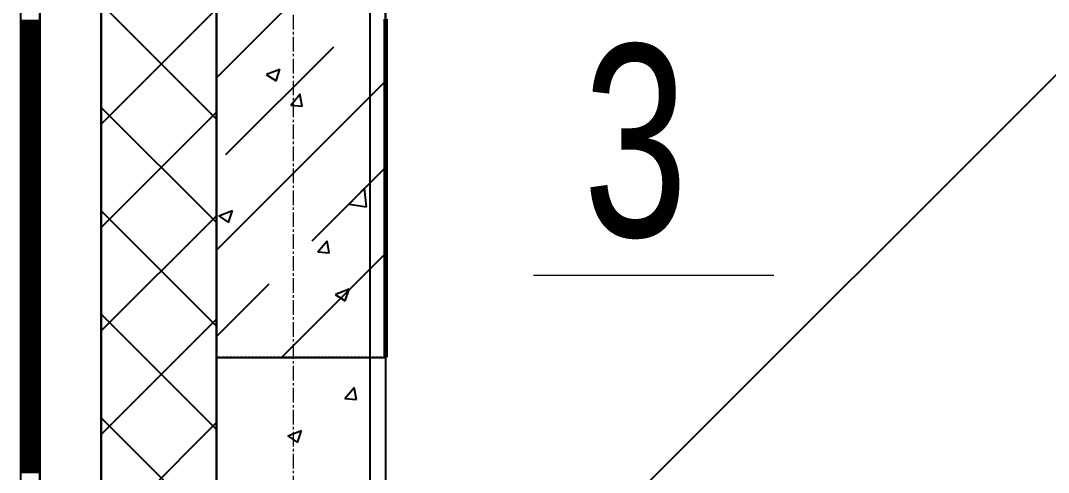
# Model space of a CAD drawing. Header units: millimetres. Extents: x 538266 to 1167394, y 114608 to 637157.
# Drawn here: x 1046079 to 1047416, y 518869 to 519457 of the extents above; entities that cross this region are included whole.
import ezdxf
from ezdxf.enums import TextEntityAlignment as Align

# ---------------------------------------------------------------- set-up
doc = ezdxf.new("R2010")
doc.units = ezdxf.units.MM
for name, pattern in [('CENTER2', [28.575, 19.05, -3.175, 3.175, -3.175]), ('DASHED', [19.05, 12.7, -6.35]), ('HIDDEN2', [4.7625, 3.175, -1.5875])]:
    doc.linetypes.add(name, pattern=pattern)
for name, color, linetype, lineweight in [('0) шт стен 3 эт', 150, 'Continuous', 60), ('АР_Колонны', 70, 'Continuous', 30), ('АР_Отв. марка', 4, 'Continuous', 9), ('АР_Стены ЖБ', 7, 'Continuous', 35), ('АР_Стены ПЕНОблок', 52, 'Continuous', 20), ('АР_Тонкая', 254, 'Continuous', 5), ('АР_Утеплитель', 31, 'Continuous', 0), ('АР_Штриховка', 8, 'Continuous', 0)]:
    doc.layers.add(name, color=color, linetype=linetype, lineweight=lineweight)
doc.layers.add('АР_Делит', color=120, linetype='Continuous', lineweight=0, plot=False)
doc.layers.add('РД_Оси_100', color=7, linetype='Continuous', lineweight=0, true_color=0x525252)
doc.layers.add('ФВ-5', color=7, linetype='Continuous')
doc.styles.add('Arial0', font='arial.ttf')

# ---------------------------------------------------------------- blocks, each defined once
blk = doc.blocks.new('СОШ_2200_АР_ОСИ_М100_28.05.24')
at = {"layer": 'АР_Делит', "color": 251, "linetype": 'DASHED', "true_color": 0x636466}
blk.add_lwpolyline([(114955, 135155), (114955, -355), (93595.036, -355), (93595.036, 13855), (94145, 13855), (94145, 68320), (66055, 68320), (66055, 13857.73), (83455, 13857.73), (83455, -355), (45245, -355), (45245, 13145), (44695, 13145), (44695, 26755), (45245, 26755), (45245, 68320), (20455, 68320), (20455, 26755), (27955, 26755), (27955, 13145), (-355, 13145), (-355, 100855)], dxfattribs=at)
at = {"layer": 'РД_Оси_100', "color": 251, "linetype": 'CENTER2', "true_color": 0x636466}
blk.add_line((0, -6155), (0, 139938.679), dxfattribs=at)
blk = doc.blocks.new('MOK-МаркаПроема инж.')
blk.add_line((-1.328, -1.754), (1.802, -1.754))
at = {"color": 0, "style": 'Arial0', "width": 0.7}
blk.add_attdef('АР-ПРОЕМ:Коробка', text='', height=2.5, dxfattribs=at).set_placement((0, 0), align=Align.MIDDLE)
blk = doc.blocks.new('3_этаж1')
at = {"layer": 'АР_Колонны', "color": 18, "linetype": 'HIDDEN2', "lineweight": 25, "true_color": 0x000000}
for p, q in [((684283.6, 519018.7), (684283.6, 520218.7)), ((684503.6, 520218.7), (684503.6, 519018.7)), ((684503.6, 519018.7), (684283.6, 519018.7))]:
    blk.add_line(p, q, dxfattribs=at)
at = {"layer": 'АР_Колонны', "color": 18, "linetype": 'Continuous', "lineweight": 25, "true_color": 0x000000}
for p, q in [((684283.6, 520218.7), (684283.6, 519018.7)), ((684283.6, 520218.7), (684283.6, 519018.7)), ((684503.6, 519018.7), (684503.6, 520218.7)), ((684503.6, 519018.7), (684503.6, 520218.7)), ((684283.6, 519018.7), (684503.6, 519018.7)), ((684283.6, 519018.7), (684503.6, 519018.7))]:
    blk.add_line(p, q, dxfattribs=at)
at = {"layer": 'АР_Стены ЖБ', "color": 18, "linetype": 'Continuous', "lineweight": 25, "true_color": 0x000000}
for p, q in [((684283.6, 520218.7), (684283.6, 519018.7)), ((684503.6, 519018.7), (684503.6, 520218.7)), ((684283.6, 519018.7), (684503.6, 519018.7))]:
    blk.add_line(p, q, dxfattribs=at)
at = {"layer": 'АР_Стены ПЕНОблок', "color": 18, "linetype": 'Continuous', "lineweight": 25, "true_color": 0x000000}
for p, q in [((684283.6, 587568.7), (684283.6, 511368.7)), ((684483.6, 511368.7), (684483.6, 587568.7))]:
    blk.add_line(p, q, dxfattribs=at)
at = {"layer": 'АР_Тонкая', "color": 18, "linetype": 'Continuous', "lineweight": 25, "true_color": 0x000000}
for p, q in [((684028.6, 587568.7), (684028.6, 511368.7)), ((684053.6, 587568.7), (684053.6, 511368.7)), ((684053.6, 511368.7), (684053.6, 587568.7)), ((684133.6, 511368.7), (684133.6, 587568.7))]:
    blk.add_line(p, q, dxfattribs=at)
at = {"layer": 'АР_Утеплитель', "color": 18, "linetype": 'Continuous', "lineweight": 25, "true_color": 0x000000}
for p, q in [((684133.6, 587568.7), (684133.6, 511368.7)), ((684283.6, 511368.7), (684283.6, 587568.7))]:
    blk.add_line(p, q, dxfattribs=at)
at = {"layer": 'АР_Штриховка', "color": 18, "linetype": 'Continuous', "lineweight": 25, "true_color": 0x000000}
for p, q in [((684283.6, 519383), (684503.6, 519603)), ((684283.6, 519329.1), (684133.6, 519479.1)), ((684133.6, 519322.8), (684283.6, 519472.8)), ((684028.6, 519457.5), (684053.6, 519457.5)), ((684028.6, 519456.5), (684053.6, 519456.5)), ((684028.6, 519455.5), (684053.6, 519455.5)), ((684028.6, 519454.5), (684053.6, 519454.5)), ((684028.6, 519453.5), (684053.6, 519453.5)), ((684028.6, 519452.5), (684053.6, 519452.5)), ((684028.6, 519451.5), (684053.6, 519451.5)), ((684028.6, 519450.5), (684053.6, 519450.5)), ((684028.6, 519449.5), (684053.6, 519449.5)), ((684028.6, 519448.5), (684053.6, 519448.5)), ((684028.6, 519447.5), (684053.6, 519447.5)), ((684028.6, 519446.5), (684053.6, 519446.5)), ((684028.6, 519445.5), (684053.6, 519445.5)), ((684028.6, 519444.5), (684053.6, 519444.5)), ((684028.6, 519443.5), (684053.6, 519443.5)), ((684028.6, 519442.5), (684053.6, 519442.5)), ((684028.6, 519441.5), (684053.6, 519441.5)), ((684028.6, 519440.5), (684053.6, 519440.5)), ((684028.6, 519439.5), (684053.6, 519439.5)), ((684028.6, 519438.5), (684053.6, 519438.5)), ((684028.6, 519437.5), (684053.6, 519437.5)), ((684028.6, 519436.5), (684053.6, 519436.5)), ((684028.6, 519435.5), (684053.6, 519435.5)), ((684028.6, 519434.5), (684053.6, 519434.5)), ((684028.6, 519433.5), (684053.6, 519433.5)), ((684028.6, 519432.5), (684053.6, 519432.5)), ((684028.6, 519431.5), (684053.6, 519431.5)), ((684028.6, 519430.5), (684053.6, 519430.5)), ((684028.6, 519429.5), (684053.6, 519429.5)), ((684028.6, 519428.5), (684053.6, 519428.5)), ((684028.6, 519427.5), (684053.6, 519427.5)), ((684028.6, 519426.5), (684053.6, 519426.5)), ((684028.6, 519425.5), (684053.6, 519425.5)), ((684028.6, 519424.5), (684053.6, 519424.5)), ((684028.6, 519423.5), (684053.6, 519423.5)), ((684028.6, 519422.5), (684053.6, 519422.5)), ((684028.6, 519421.5), (684053.6, 519421.5)), ((684028.6, 519420.5), (684053.6, 519420.5)), ((684028.6, 519419.5), (684053.6, 519419.5)), ((684028.6, 519418.5), (684053.6, 519418.5)), ((684028.6, 519417.5), (684053.6, 519417.5)), ((684028.6, 519416.5), (684053.6, 519416.5)), ((684028.6, 519415.5), (684053.6, 519415.5)), ((684028.6, 519414.5), (684053.6, 519414.5)), ((684295.9, 519283.1), (684436.2, 519423.4)), ((684028.6, 519413.5), (684053.6, 519413.5)), ((684028.6, 519412.5), (684053.6, 519412.5)), ((684028.6, 519411.5), (684053.6, 519411.5)), ((684028.6, 519410.5), (684053.6, 519410.5)), ((684028.6, 519409.5), (684053.6, 519409.5)), ((684028.6, 519408.5), (684053.6, 519408.5)), ((684028.6, 519407.5), (684053.6, 519407.5)), ((684028.6, 519406.5), (684053.6, 519406.5)), ((684028.6, 519405.5), (684053.6, 519405.5)), ((684028.6, 519404.5), (684053.6, 519404.5)), ((684028.6, 519403.5), (684053.6, 519403.5)), ((684028.6, 519402.5), (684053.6, 519402.5)), ((684028.6, 519401.5), (684053.6, 519401.5)), ((684028.6, 519400.5), (684053.6, 519400.5)), ((684028.6, 519399.5), (684053.6, 519399.5)), ((684028.6, 519398.5), (684053.6, 519398.5)), ((684028.6, 519397.5), (684053.6, 519397.5)), ((684028.6, 519396.5), (684053.6, 519396.5)), ((684028.6, 519395.5), (684053.6, 519395.5)), ((684028.6, 519394.5), (684053.6, 519394.5)), ((684028.6, 519393.5), (684053.6, 519393.5)), ((684028.6, 519392.5), (684053.6, 519392.5)), ((684028.6, 519391.5), (684053.6, 519391.5)), ((684028.6, 519390.5), (684053.6, 519390.5)), ((684028.6, 519389.5), (684053.6, 519389.5)), ((684028.6, 519388.5), (684053.6, 519388.5)), ((684028.6, 519387.5), (684053.6, 519387.5)), ((684348.4, 519387.4), (684361, 519378.9)), ((684348.5, 519387.6), (684366.2, 519394.4)), ((684361, 519378.9), (684366.2, 519394.2)), ((684028.6, 519386.5), (684053.6, 519386.5)), ((684028.6, 519385.5), (684053.6, 519385.5)), ((684028.6, 519384.5), (684053.6, 519384.5)), ((684028.6, 519383.5), (684053.6, 519383.5)), ((684028.6, 519382.5), (684053.6, 519382.5)), ((684028.6, 519381.5), (684053.6, 519381.5)), ((684028.6, 519380.5), (684053.6, 519380.5)), ((684028.6, 519379.5), (684053.6, 519379.5)), ((684028.6, 519378.5), (684053.6, 519378.5)), ((684028.6, 519377.5), (684053.6, 519377.5)), ((684028.6, 519376.5), (684053.6, 519376.5)), ((684028.6, 519375.5), (684053.6, 519375.5)), ((684028.6, 519374.5), (684053.6, 519374.5)), ((684283.6, 519158.5), (684503.6, 519378.5)), ((684028.6, 519373.5), (684053.6, 519373.5)), ((684028.6, 519372.5), (684053.6, 519372.5)), ((684028.6, 519371.5), (684053.6, 519371.5)), ((684028.6, 519370.5), (684053.6, 519370.5)), ((684028.6, 519369.5), (684053.6, 519369.5)), ((684028.6, 519368.5), (684053.6, 519368.5)), ((684028.6, 519367.5), (684053.6, 519367.5)), ((684028.6, 519366.5), (684053.6, 519366.5)), ((684028.6, 519365.5), (684053.6, 519365.5)), ((684028.6, 519364.5), (684053.6, 519364.5)), ((684028.6, 519363.5), (684053.6, 519363.5)), ((684028.6, 519362.5), (684053.6, 519362.5)), ((684028.6, 519361.5), (684053.6, 519361.5)), ((684028.6, 519360.5), (684053.6, 519360.5)), ((684380.1, 519347.4), (684392.4, 519361.9)), ((684395.1, 519346), (684392.2, 519361.9)), ((684028.6, 519359.5), (684053.6, 519359.5)), ((684028.6, 519358.5), (684053.6, 519358.5)), ((684028.6, 519357.5), (684053.6, 519357.5)), ((684028.6, 519356.5), (684053.6, 519356.5)), ((684028.6, 519355.5), (684053.6, 519355.5)), ((684028.6, 519354.5), (684053.6, 519354.5)), ((684028.6, 519353.5), (684053.6, 519353.5)), ((684028.6, 519352.5), (684053.6, 519352.5)), ((684028.6, 519351.5), (684053.6, 519351.5)), ((684028.6, 519350.5), (684053.6, 519350.5)), ((684028.6, 519349.5), (684053.6, 519349.5)), ((684028.6, 519348.5), (684053.6, 519348.5)), ((684028.6, 519347.5), (684053.6, 519347.5)), ((684380.1, 519347.3), (684395.3, 519346)), ((684028.6, 519346.5), (684053.6, 519346.5)), ((684028.6, 519345.5), (684053.6, 519345.5)), ((684028.6, 519344.5), (684053.6, 519344.5)), ((684028.6, 519343.5), (684053.6, 519343.5)), ((684028.6, 519342.5), (684053.6, 519342.5)), ((684028.6, 519341.5), (684053.6, 519341.5)), ((684028.6, 519340.5), (684053.6, 519340.5)), ((684028.6, 519339.5), (684053.6, 519339.5)), ((684028.6, 519338.5), (684053.6, 519338.5)), ((684028.6, 519337.5), (684053.6, 519337.5)), ((684028.6, 519336.5), (684053.6, 519336.5)), ((684028.6, 519335.5), (684053.6, 519335.5)), ((684028.6, 519334.5), (684053.6, 519334.5)), ((684028.6, 519333.5), (684053.6, 519333.5)), ((684283.6, 519194.4), (684133.6, 519344.4)), ((684133.6, 519188.1), (684283.6, 519338.1)), ((684028.6, 519332.5), (684053.6, 519332.5)), ((684028.6, 519331.5), (684053.6, 519331.5)), ((684028.6, 519330.5), (684053.6, 519330.5)), ((684028.6, 519329.5), (684053.6, 519329.5)), ((684028.6, 519328.5), (684053.6, 519328.5)), ((684028.6, 519327.5), (684053.6, 519327.5)), ((684028.6, 519326.5), (684053.6, 519326.5)), ((684028.6, 519325.5), (684053.6, 519325.5)), ((684028.6, 519324.5), (684053.6, 519324.5)), ((684028.6, 519323.5), (684053.6, 519323.5)), ((684028.6, 519322.5), (684053.6, 519322.5)), ((684028.6, 519321.5), (684053.6, 519321.5)), ((684028.6, 519320.5), (684053.6, 519320.5)), ((684028.6, 519319.5), (684053.6, 519319.5)), ((684028.6, 519318.5), (684053.6, 519318.5)), ((684028.6, 519317.5), (684053.6, 519317.5)), ((684028.6, 519316.5), (684053.6, 519316.5)), ((684028.6, 519315.5), (684053.6, 519315.5)), ((684028.6, 519314.5), (684053.6, 519314.5)), ((684028.6, 519313.5), (684053.6, 519313.5)), ((684028.6, 519312.5), (684053.6, 519312.5)), ((684028.6, 519311.5), (684053.6, 519311.5)), ((684028.6, 519310.5), (684053.6, 519310.5)), ((684028.6, 519309.5), (684053.6, 519309.5)), ((684028.6, 519308.5), (684053.6, 519308.5)), ((684028.6, 519307.5), (684053.6, 519307.5)), ((684028.6, 519306.5), (684053.6, 519306.5)), ((684028.6, 519305.5), (684053.6, 519305.5)), ((684028.6, 519304.5), (684053.6, 519304.5)), ((684028.6, 519303.5), (684053.6, 519303.5)), ((684028.6, 519302.5), (684053.6, 519302.5)), ((684028.6, 519301.5), (684053.6, 519301.5)), ((684028.6, 519300.5), (684053.6, 519300.5)), ((684028.6, 519299.5), (684053.6, 519299.5)), ((684028.6, 519298.5), (684053.6, 519298.5)), ((684028.6, 519297.5), (684053.6, 519297.5)), ((684028.6, 519296.5), (684053.6, 519296.5)), ((684028.6, 519295.5), (684053.6, 519295.5)), ((684028.6, 519294.5), (684053.6, 519294.5)), ((684028.6, 519293.5), (684053.6, 519293.5)), ((684028.6, 519292.5), (684053.6, 519292.5)), ((684028.6, 519291.5), (684053.6, 519291.5)), ((684028.6, 519290.5), (684053.6, 519290.5)), ((684028.6, 519289.5), (684053.6, 519289.5)), ((684028.6, 519288.5), (684053.6, 519288.5)), ((684028.6, 519287.5), (684053.6, 519287.5)), ((684028.6, 519286.5), (684053.6, 519286.5)), ((684028.6, 519285.5), (684053.6, 519285.5)), ((684028.6, 519284.5), (684053.6, 519284.5)), ((684028.6, 519283.5), (684053.6, 519283.5)), ((684028.6, 519282.5), (684053.6, 519282.5)), ((684028.6, 519281.5), (684053.6, 519281.5)), ((684028.6, 519280.5), (684053.6, 519280.5)), ((684028.6, 519279.5), (684053.6, 519279.5)), ((684028.6, 519278.5), (684053.6, 519278.5)), ((684028.6, 519277.5), (684053.6, 519277.5)), ((684028.6, 519276.5), (684053.6, 519276.5)), ((684028.6, 519275.5), (684053.6, 519275.5)), ((684028.6, 519274.5), (684053.6, 519274.5)), ((684028.6, 519273.5), (684053.6, 519273.5)), ((684028.6, 519272.5), (684053.6, 519272.5)), ((684028.6, 519271.5), (684053.6, 519271.5)), ((684028.6, 519270.5), (684053.6, 519270.5)), ((684028.6, 519269.5), (684053.6, 519269.5)), ((684028.6, 519268.5), (684053.6, 519268.5)), ((684028.6, 519267.5), (684053.6, 519267.5)), ((684028.6, 519266.5), (684053.6, 519266.5)), ((684028.6, 519265.5), (684053.6, 519265.5)), ((684028.6, 519264.5), (684053.6, 519264.5)), ((684028.6, 519263.5), (684053.6, 519263.5)), ((684028.6, 519262.5), (684053.6, 519262.5)), ((684028.6, 519261.5), (684053.6, 519261.5)), ((684028.6, 519260.5), (684053.6, 519260.5)), ((684028.6, 519259.5), (684053.6, 519259.5)), ((684028.6, 519258.5), (684053.6, 519258.5)), ((684028.6, 519257.5), (684053.6, 519257.5)), ((684028.6, 519256.5), (684053.6, 519256.5)), ((684028.6, 519255.5), (684053.6, 519255.5)), ((684028.6, 519254.5), (684053.6, 519254.5)), ((684028.6, 519253.5), (684053.6, 519253.5)), ((684408.2, 519170.8), (684503.6, 519266.2)), ((684028.6, 519252.5), (684053.6, 519252.5)), ((684028.6, 519251.5), (684053.6, 519251.5)), ((684028.6, 519250.5), (684053.6, 519250.5)), ((684028.6, 519249.5), (684053.6, 519249.5)), ((684028.6, 519248.5), (684053.6, 519248.5)), ((684028.6, 519247.5), (684053.6, 519247.5)), ((684028.6, 519246.5), (684053.6, 519246.5)), ((684028.6, 519245.5), (684053.6, 519245.5)), ((684028.6, 519244.5), (684053.6, 519244.5)), ((684028.6, 519243.5), (684053.6, 519243.5)), ((684028.6, 519242.5), (684053.6, 519242.5)), ((684028.6, 519241.5), (684053.6, 519241.5)), ((684028.6, 519240.5), (684053.6, 519240.5)), ((684028.6, 519239.5), (684053.6, 519239.5)), ((684028.6, 519238.5), (684053.6, 519238.5)), ((684028.6, 519237.5), (684053.6, 519237.5)), ((684028.6, 519236.5), (684053.6, 519236.5)), ((684028.6, 519235.5), (684053.6, 519235.5)), ((684028.6, 519234.5), (684053.6, 519234.5)), ((684028.6, 519233.5), (684053.6, 519233.5)), ((684028.6, 519232.5), (684053.6, 519232.5)), ((684028.6, 519231.5), (684053.6, 519231.5)), ((684028.6, 519230.5), (684053.6, 519230.5)), ((684028.6, 519229.5), (684053.6, 519229.5)), ((684028.6, 519228.5), (684053.6, 519228.5)), ((684028.6, 519227.5), (684053.6, 519227.5)), ((684028.6, 519226.5), (684053.6, 519226.5)), ((684456.3, 519218.5), (684476.1, 519239.1)), ((684478.8, 519215), (684476, 519239.1)), ((684028.6, 519225.5), (684053.6, 519225.5)), ((684028.6, 519224.5), (684053.6, 519224.5)), ((684028.6, 519223.5), (684053.6, 519223.5)), ((684028.6, 519222.5), (684053.6, 519222.5)), ((684028.6, 519221.5), (684053.6, 519221.5)), ((684028.6, 519220.5), (684053.6, 519220.5)), ((684028.6, 519219.5), (684053.6, 519219.5)), ((684028.6, 519218.5), (684053.6, 519218.5)), ((684028.6, 519217.5), (684053.6, 519217.5)), ((684028.6, 519216.5), (684053.6, 519216.5)), ((684028.6, 519215.5), (684053.6, 519215.5)), ((684028.6, 519214.5), (684053.6, 519214.5)), ((684028.6, 519213.5), (684053.6, 519213.5)), ((684456.3, 519218.6), (684478.8, 519215.1)), ((684028.6, 519212.5), (684053.6, 519212.5)), ((684028.6, 519211.5), (684053.6, 519211.5)), ((684028.6, 519210.5), (684053.6, 519210.5)), ((684028.6, 519209.5), (684053.6, 519209.5)), ((684028.6, 519208.5), (684053.6, 519208.5)), ((684028.6, 519207.5), (684053.6, 519207.5)), ((684028.6, 519206.5), (684053.6, 519206.5)), ((684028.6, 519205.5), (684053.6, 519205.5)), ((684028.6, 519204.5), (684053.6, 519204.5)), ((684028.6, 519203.5), (684053.6, 519203.5)), ((684028.6, 519202.5), (684053.6, 519202.5)), ((684028.6, 519201.5), (684053.6, 519201.5)), ((684028.6, 519200.5), (684053.6, 519200.5)), ((684283.6, 519059.7), (684133.6, 519209.7)), ((684133.6, 519053.4), (684283.6, 519203.4)), ((684286.6, 519203.2), (684299.2, 519194.7)), ((684286.7, 519203.4), (684304.4, 519210.2)), ((684299.2, 519194.7), (684304.4, 519210)), ((684028.6, 519199.5), (684053.6, 519199.5)), ((684028.6, 519198.5), (684053.6, 519198.5)), ((684028.6, 519197.5), (684053.6, 519197.5)), ((684028.6, 519196.5), (684053.6, 519196.5)), ((684028.6, 519195.5), (684053.6, 519195.5)), ((684028.6, 519194.5), (684053.6, 519194.5)), ((684028.6, 519193.5), (684053.6, 519193.5)), ((684028.6, 519192.5), (684053.6, 519192.5)), ((684028.6, 519191.5), (684053.6, 519191.5)), ((684028.6, 519190.5), (684053.6, 519190.5)), ((684028.6, 519189.5), (684053.6, 519189.5)), ((684028.6, 519188.5), (684053.6, 519188.5)), ((684028.6, 519187.5), (684053.6, 519187.5)), ((684028.6, 519186.5), (684053.6, 519186.5)), ((684028.6, 519185.5), (684053.6, 519185.5)), ((684028.6, 519184.5), (684053.6, 519184.5)), ((684028.6, 519183.5), (684053.6, 519183.5)), ((684028.6, 519182.5), (684053.6, 519182.5)), ((684028.6, 519181.5), (684053.6, 519181.5)), ((684028.6, 519180.5), (684053.6, 519180.5)), ((684028.6, 519179.5), (684053.6, 519179.5)), ((684028.6, 519178.5), (684053.6, 519178.5)), ((684028.6, 519177.5), (684053.6, 519177.5)), ((684028.6, 519176.5), (684053.6, 519176.5)), ((684028.6, 519175.5), (684053.6, 519175.5)), ((684028.6, 519174.5), (684053.6, 519174.5)), ((684028.6, 519173.5), (684053.6, 519173.5)), ((684028.6, 519172.5), (684053.6, 519172.5)), ((684028.6, 519171.5), (684053.6, 519171.5)), ((684028.6, 519170.5), (684053.6, 519170.5)), ((684028.6, 519169.5), (684053.6, 519169.5)), ((684028.6, 519168.5), (684053.6, 519168.5)), ((684028.6, 519167.5), (684053.6, 519167.5)), ((684028.6, 519166.5), (684053.6, 519166.5)), ((684028.6, 519165.5), (684053.6, 519165.5)), ((684028.6, 519164.5), (684053.6, 519164.5)), ((684028.6, 519163.5), (684053.6, 519163.5)), ((684028.6, 519162.5), (684053.6, 519162.5)), ((684028.6, 519161.5), (684053.6, 519161.5)), ((684028.6, 519160.5), (684053.6, 519160.5)), ((684415.4, 519156.3), (684427.6, 519170.9)), ((684430.3, 519154.9), (684427.4, 519170.8)), ((684028.6, 519159.5), (684053.6, 519159.5)), ((684028.6, 519158.5), (684053.6, 519158.5)), ((684028.6, 519157.5), (684053.6, 519157.5)), ((684028.6, 519156.5), (684053.6, 519156.5)), ((684028.6, 519155.5), (684053.6, 519155.5)), ((684028.6, 519154.5), (684053.6, 519154.5)), ((684028.6, 519153.5), (684053.6, 519153.5)), ((684028.6, 519152.5), (684053.6, 519152.5)), ((684028.6, 519151.5), (684053.6, 519151.5)), ((684028.6, 519150.5), (684053.6, 519150.5)), ((684028.6, 519149.5), (684053.6, 519149.5)), ((684028.6, 519148.5), (684053.6, 519148.5)), ((684028.6, 519147.5), (684053.6, 519147.5)), ((684028.6, 519146.5), (684053.6, 519146.5)), ((684368.3, 519018.7), (684503.6, 519154)), ((684415.4, 519156.3), (684430.6, 519155)), ((684028.6, 519145.5), (684053.6, 519145.5)), ((684028.6, 519144.5), (684053.6, 519144.5)), ((684028.6, 519143.5), (684053.6, 519143.5)), ((684028.6, 519142.5), (684053.6, 519142.5)), ((684028.6, 519141.5), (684053.6, 519141.5)), ((684028.6, 519140.5), (684053.6, 519140.5)), ((684028.6, 519139.5), (684053.6, 519139.5)), ((684028.6, 519138.5), (684053.6, 519138.5)), ((684028.6, 519137.5), (684053.6, 519137.5)), ((684028.6, 519136.5), (684053.6, 519136.5)), ((684028.6, 519135.5), (684053.6, 519135.5)), ((684028.6, 519134.5), (684053.6, 519134.5)), ((684028.6, 519133.5), (684053.6, 519133.5)), ((684028.6, 519132.5), (684053.6, 519132.5)), ((684028.6, 519131.5), (684053.6, 519131.5)), ((684028.6, 519130.5), (684053.6, 519130.5)), ((684028.6, 519129.5), (684053.6, 519129.5)), ((684028.6, 519128.5), (684053.6, 519128.5)), ((684028.6, 519127.5), (684053.6, 519127.5)), ((684028.6, 519126.5), (684053.6, 519126.5)), ((684028.6, 519125.5), (684053.6, 519125.5)), ((684028.6, 519124.5), (684053.6, 519124.5)), ((684028.6, 519123.5), (684053.6, 519123.5)), ((684028.6, 519122.5), (684053.6, 519122.5)), ((684028.6, 519121.5), (684053.6, 519121.5)), ((684028.6, 519120.5), (684053.6, 519120.5)), ((684028.6, 519119.5), (684053.6, 519119.5)), ((684028.6, 519118.5), (684053.6, 519118.5)), ((684028.6, 519117.5), (684053.6, 519117.5)), ((684028.6, 519116.5), (684053.6, 519116.5)), ((684028.6, 519115.5), (684053.6, 519115.5)), ((684028.6, 519114.5), (684053.6, 519114.5)), ((684028.6, 519113.5), (684053.6, 519113.5)), ((684028.6, 519112.5), (684053.6, 519112.5)), ((684028.6, 519111.5), (684053.6, 519111.5)), ((684028.6, 519110.5), (684053.6, 519110.5)), ((684028.6, 519109.5), (684053.6, 519109.5)), ((684028.6, 519108.5), (684053.6, 519108.5)), ((684028.6, 519107.5), (684053.6, 519107.5)), ((684028.6, 519106.5), (684053.6, 519106.5)), ((684283.6, 519046.2), (684352, 519114.7)), ((684438.3, 519101.1), (684456, 519108)), ((684450.8, 519092.4), (684456, 519107.8)), ((684028.6, 519105.5), (684053.6, 519105.5)), ((684028.6, 519104.5), (684053.6, 519104.5)), ((684028.6, 519103.5), (684053.6, 519103.5)), ((684028.6, 519102.5), (684053.6, 519102.5)), ((684028.6, 519101.5), (684053.6, 519101.5)), ((684028.6, 519100.5), (684053.6, 519100.5)), ((684028.6, 519099.5), (684053.6, 519099.5)), ((684028.6, 519098.5), (684053.6, 519098.5)), ((684028.6, 519097.5), (684053.6, 519097.5)), ((684028.6, 519096.5), (684053.6, 519096.5)), ((684028.6, 519095.5), (684053.6, 519095.5)), ((684028.6, 519094.5), (684053.6, 519094.5)), ((684028.6, 519093.5), (684053.6, 519093.5)), ((684438.2, 519101), (684450.8, 519092.4)), ((684028.6, 519092.5), (684053.6, 519092.5)), ((684028.6, 519091.5), (684053.6, 519091.5)), ((684028.6, 519090.5), (684053.6, 519090.5)), ((684028.6, 519089.5), (684053.6, 519089.5)), ((684028.6, 519088.5), (684053.6, 519088.5)), ((684028.6, 519087.5), (684053.6, 519087.5)), ((684028.6, 519086.5), (684053.6, 519086.5)), ((684028.6, 519085.5), (684053.6, 519085.5)), ((684028.6, 519084.5), (684053.6, 519084.5)), ((684028.6, 519083.5), (684053.6, 519083.5)), ((684028.6, 519082.5), (684053.6, 519082.5)), ((684028.6, 519081.5), (684053.6, 519081.5)), ((684028.6, 519080.5), (684053.6, 519080.5)), ((684028.6, 519079.5), (684053.6, 519079.5)), ((684028.6, 519078.5), (684053.6, 519078.5)), ((684028.6, 519077.5), (684053.6, 519077.5)), ((684028.6, 519076.5), (684053.6, 519076.5)), ((684028.6, 519075.5), (684053.6, 519075.5)), ((684028.6, 519074.5), (684053.6, 519074.5)), ((684028.6, 519073.5), (684053.6, 519073.5)), ((684028.6, 519072.5), (684053.6, 519072.5)), ((684028.6, 519071.5), (684053.6, 519071.5)), ((684028.6, 519070.5), (684053.6, 519070.5)), ((684028.6, 519069.5), (684053.6, 519069.5)), ((684028.6, 519068.5), (684053.6, 519068.5)), ((684028.6, 519067.5), (684053.6, 519067.5)), ((684028.6, 519066.5), (684053.6, 519066.5)), ((684283.6, 518925), (684133.6, 519075)), ((684133.6, 518918.7), (684283.6, 519068.7)), ((684028.6, 519065.5), (684053.6, 519065.5)), ((684028.6, 519064.5), (684053.6, 519064.5)), ((684028.6, 519063.5), (684053.6, 519063.5)), ((684028.6, 519062.5), (684053.6, 519062.5)), ((684028.6, 519061.5), (684053.6, 519061.5)), ((684028.6, 519060.5), (684053.6, 519060.5)), ((684028.6, 519059.5), (684053.6, 519059.5)), ((684028.6, 519058.5), (684053.6, 519058.5)), ((684028.6, 519057.5), (684053.6, 519057.5)), ((684028.6, 519056.5), (684053.6, 519056.5)), ((684028.6, 519055.5), (684053.6, 519055.5)), ((684028.6, 519054.5), (684053.6, 519054.5)), ((684028.6, 519053.5), (684053.6, 519053.5)), ((684028.6, 519052.5), (684053.6, 519052.5)), ((684028.6, 519051.5), (684053.6, 519051.5)), ((684028.6, 519050.5), (684053.6, 519050.5)), ((684028.6, 519049.5), (684053.6, 519049.5)), ((684028.6, 519048.5), (684053.6, 519048.5)), ((684028.6, 519047.5), (684053.6, 519047.5)), ((684028.6, 519046.5), (684053.6, 519046.5)), ((684028.6, 519045.5), (684053.6, 519045.5)), ((684028.6, 519044.5), (684053.6, 519044.5)), ((684028.6, 519043.5), (684053.6, 519043.5)), ((684028.6, 519042.5), (684053.6, 519042.5)), ((684028.6, 519041.5), (684053.6, 519041.5)), ((684028.6, 519040.5), (684053.6, 519040.5)), ((684028.6, 519039.5), (684053.6, 519039.5)), ((684028.6, 519038.5), (684053.6, 519038.5)), ((684028.6, 519037.5), (684053.6, 519037.5)), ((684028.6, 519036.5), (684053.6, 519036.5)), ((684028.6, 519035.5), (684053.6, 519035.5)), ((684028.6, 519034.5), (684053.6, 519034.5)), ((684028.6, 519033.5), (684053.6, 519033.5)), ((684028.6, 519032.5), (684053.6, 519032.5)), ((684028.6, 519031.5), (684053.6, 519031.5)), ((684028.6, 519030.5), (684053.6, 519030.5)), ((684028.6, 519029.5), (684053.6, 519029.5)), ((684028.6, 519028.5), (684053.6, 519028.5)), ((684028.6, 519027.5), (684053.6, 519027.5)), ((684028.6, 519026.5), (684053.6, 519026.5)), ((684028.6, 519025.5), (684053.6, 519025.5)), ((684028.6, 519024.5), (684053.6, 519024.5)), ((684028.6, 519023.5), (684053.6, 519023.5)), ((684028.6, 519022.5), (684053.6, 519022.5)), ((684028.6, 519021.5), (684053.6, 519021.5)), ((684028.6, 519020.5), (684053.6, 519020.5)), ((684028.6, 519019.5), (684053.6, 519019.5)), ((684028.6, 519018.5), (684053.6, 519018.5)), ((684028.6, 519017.5), (684053.6, 519017.5)), ((684028.6, 519016.5), (684053.6, 519016.5)), ((684028.6, 519015.5), (684053.6, 519015.5)), ((684028.6, 519014.5), (684053.6, 519014.5)), ((684028.6, 519013.5), (684053.6, 519013.5)), ((684028.6, 519012.5), (684053.6, 519012.5)), ((684028.6, 519011.5), (684053.6, 519011.5)), ((684028.6, 519010.5), (684053.6, 519010.5)), ((684028.6, 519009.5), (684053.6, 519009.5)), ((684028.6, 519008.5), (684053.6, 519008.5)), ((684028.6, 519007.5), (684053.6, 519007.5)), ((684028.6, 519006.5), (684053.6, 519006.5)), ((684028.6, 519005.5), (684053.6, 519005.5)), ((684028.6, 519004.5), (684053.6, 519004.5)), ((684028.6, 519003.5), (684053.6, 519003.5)), ((684028.6, 519002.5), (684053.6, 519002.5)), ((684028.6, 519001.5), (684053.6, 519001.5)), ((684028.6, 519000.5), (684053.6, 519000.5)), ((684028.6, 518999.5), (684053.6, 518999.5)), ((684028.6, 518998.5), (684053.6, 518998.5)), ((684028.6, 518997.5), (684053.6, 518997.5)), ((684028.6, 518996.5), (684053.6, 518996.5)), ((684028.6, 518995.5), (684053.6, 518995.5)), ((684028.6, 518994.5), (684053.6, 518994.5)), ((684028.6, 518993.5), (684053.6, 518993.5)), ((684028.6, 518992.5), (684053.6, 518992.5)), ((684028.6, 518991.5), (684053.6, 518991.5)), ((684028.6, 518990.5), (684053.6, 518990.5)), ((684028.6, 518989.5), (684053.6, 518989.5)), ((684028.6, 518988.5), (684053.6, 518988.5)), ((684028.6, 518987.5), (684053.6, 518987.5)), ((684028.6, 518986.5), (684053.6, 518986.5)), ((684028.6, 518985.5), (684053.6, 518985.5)), ((684028.6, 518984.5), (684053.6, 518984.5)), ((684028.6, 518983.5), (684053.6, 518983.5)), ((684028.6, 518982.5), (684053.6, 518982.5)), ((684028.6, 518981.5), (684053.6, 518981.5)), ((684028.6, 518980.5), (684053.6, 518980.5)), ((684028.6, 518979.5), (684053.6, 518979.5)), ((684028.6, 518978.5), (684053.6, 518978.5)), ((684028.6, 518977.5), (684053.6, 518977.5)), ((684028.6, 518976.5), (684053.6, 518976.5)), ((684028.6, 518975.5), (684053.6, 518975.5)), ((684028.6, 518974.5), (684053.6, 518974.5)), ((684028.6, 518973.5), (684053.6, 518973.5)), ((684028.6, 518972.5), (684053.6, 518972.5)), ((684283.6, 518979.8), (684283.6, 518979.8)), ((684450.6, 518965.2), (684462.9, 518979.8)), ((684465.6, 518963.9), (684462.6, 518979.8)), ((684028.6, 518971.5), (684053.6, 518971.5)), ((684028.6, 518970.5), (684053.6, 518970.5)), ((684028.6, 518969.5), (684053.6, 518969.5)), ((684028.6, 518968.5), (684053.6, 518968.5)), ((684028.6, 518967.5), (684053.6, 518967.5)), ((684028.6, 518966.5), (684053.6, 518966.5)), ((684028.6, 518965.5), (684053.6, 518965.5)), ((684028.6, 518964.5), (684053.6, 518964.5)), ((684028.6, 518963.5), (684053.6, 518963.5)), ((684028.6, 518962.5), (684053.6, 518962.5)), ((684028.6, 518961.5), (684053.6, 518961.5)), ((684028.6, 518960.5), (684053.6, 518960.5)), ((684028.6, 518959.5), (684053.6, 518959.5)), ((684450.6, 518965.2), (684465.8, 518963.9)), ((684028.6, 518958.5), (684053.6, 518958.5)), ((684028.6, 518957.5), (684053.6, 518957.5)), ((684028.6, 518956.5), (684053.6, 518956.5)), ((684028.6, 518955.5), (684053.6, 518955.5)), ((684028.6, 518954.5), (684053.6, 518954.5)), ((684028.6, 518953.5), (684053.6, 518953.5)), ((684028.6, 518952.5), (684053.6, 518952.5)), ((684028.6, 518951.5), (684053.6, 518951.5)), ((684028.6, 518950.5), (684053.6, 518950.5)), ((684028.6, 518949.5), (684053.6, 518949.5)), ((684028.6, 518948.5), (684053.6, 518948.5)), ((684028.6, 518947.5), (684053.6, 518947.5)), ((684028.6, 518946.5), (684053.6, 518946.5)), ((684028.6, 518945.5), (684053.6, 518945.5)), ((684028.6, 518944.5), (684053.6, 518944.5)), ((684028.6, 518943.5), (684053.6, 518943.5)), ((684028.6, 518942.5), (684053.6, 518942.5)), ((684028.6, 518941.5), (684053.6, 518941.5)), ((684028.6, 518940.5), (684053.6, 518940.5)), ((684028.6, 518939.5), (684053.6, 518939.5)), ((684028.6, 518938.5), (684053.6, 518938.5)), ((684028.6, 518937.5), (684053.6, 518937.5)), ((684028.6, 518936.5), (684053.6, 518936.5)), ((684028.6, 518935.5), (684053.6, 518935.5)), ((684028.6, 518934.5), (684053.6, 518934.5)), ((684028.6, 518933.5), (684053.6, 518933.5)), ((684028.6, 518932.5), (684053.6, 518932.5)), ((684283.6, 518790.3), (684133.6, 518940.3)), ((684133.6, 518784), (684283.6, 518934)), ((684028.6, 518931.5), (684053.6, 518931.5)), ((684028.6, 518930.5), (684053.6, 518930.5)), ((684028.6, 518929.5), (684053.6, 518929.5)), ((684028.6, 518928.5), (684053.6, 518928.5)), ((684028.6, 518927.5), (684053.6, 518927.5)), ((684028.6, 518926.5), (684053.6, 518926.5)), ((684028.6, 518925.5), (684053.6, 518925.5)), ((684028.6, 518924.5), (684053.6, 518924.5)), ((684028.6, 518923.5), (684053.6, 518923.5)), ((684028.6, 518922.5), (684053.6, 518922.5)), ((684028.6, 518921.5), (684053.6, 518921.5)), ((684028.6, 518920.5), (684053.6, 518920.5)), ((684028.6, 518919.5), (684053.6, 518919.5)), ((684376.5, 518916.9), (684394.2, 518923.8)), ((684389, 518908.2), (684394.2, 518923.6)), ((684028.6, 518918.5), (684053.6, 518918.5)), ((684028.6, 518917.5), (684053.6, 518917.5)), ((684028.6, 518916.5), (684053.6, 518916.5)), ((684028.6, 518915.5), (684053.6, 518915.5)), ((684028.6, 518914.5), (684053.6, 518914.5)), ((684028.6, 518913.5), (684053.6, 518913.5)), ((684028.6, 518912.5), (684053.6, 518912.5)), ((684028.6, 518911.5), (684053.6, 518911.5)), ((684028.6, 518910.5), (684053.6, 518910.5)), ((684028.6, 518909.5), (684053.6, 518909.5)), ((684028.6, 518908.5), (684053.6, 518908.5)), ((684028.6, 518907.5), (684053.6, 518907.5)), ((684028.6, 518906.5), (684053.6, 518906.5)), ((684028.6, 518905.5), (684053.6, 518905.5)), ((684376.4, 518916.8), (684389, 518908.2)), ((684028.6, 518904.5), (684053.6, 518904.5)), ((684028.6, 518903.5), (684053.6, 518903.5)), ((684028.6, 518902.5), (684053.6, 518902.5)), ((684028.6, 518901.5), (684053.6, 518901.5)), ((684028.6, 518900.5), (684053.6, 518900.5)), ((684028.6, 518899.5), (684053.6, 518899.5)), ((684028.6, 518898.5), (684053.6, 518898.5)), ((684028.6, 518897.5), (684053.6, 518897.5)), ((684028.6, 518896.5), (684053.6, 518896.5)), ((684028.6, 518895.5), (684053.6, 518895.5)), ((684028.6, 518894.5), (684053.6, 518894.5)), ((684028.6, 518893.5), (684053.6, 518893.5)), ((684028.6, 518892.5), (684053.6, 518892.5)), ((684028.6, 518891.5), (684053.6, 518891.5)), ((684028.6, 518890.5), (684053.6, 518890.5)), ((684028.6, 518889.5), (684053.6, 518889.5)), ((684028.6, 518888.5), (684053.6, 518888.5)), ((684028.6, 518887.5), (684053.6, 518887.5)), ((684028.6, 518886.5), (684053.6, 518886.5)), ((684028.6, 518885.5), (684053.6, 518885.5)), ((684028.6, 518884.5), (684053.6, 518884.5)), ((684028.6, 518883.5), (684053.6, 518883.5)), ((684028.6, 518882.5), (684053.6, 518882.5)), ((684028.6, 518881.5), (684053.6, 518881.5)), ((684028.6, 518880.5), (684053.6, 518880.5)), ((684028.6, 518879.5), (684053.6, 518879.5)), ((684028.6, 518878.5), (684053.6, 518878.5)), ((684028.6, 518877.5), (684053.6, 518877.5)), ((684028.6, 518876.5), (684053.6, 518876.5)), ((684028.6, 518875.5), (684053.6, 518875.5)), ((684028.6, 518874.5), (684053.6, 518874.5)), ((684028.6, 518873.5), (684053.6, 518873.5)), ((684028.6, 518872.5), (684053.6, 518872.5)), ((684028.6, 518871.5), (684053.6, 518871.5)), ((684028.6, 518870.5), (684053.6, 518870.5)), ((684028.6, 518869.5), (684053.6, 518869.5))]:
    blk.add_line(p, q, dxfattribs=at)
at = {"layer": 'АР_Отв. марка', "color": 18, "linetype": 'Continuous', "lineweight": 25, "true_color": 0x000000, "xscale": 100, "yscale": 100, "zscale": 100}
blk.add_blockref('MOK-МаркаПроема инж.', (684828.7, 519301.3, 580), dxfattribs=at).add_auto_attribs({'АР-ПРОЕМ:Коробка': '3'})

msp = doc.modelspace()

# ---------------------------------------------------------------- hatches: boundary and pattern name
at = {"layer": 'ФВ-5'}
h = msp.add_hatch(dxfattribs=at)
h.set_pattern_fill('ANSI31', color=3, scale=300, style=0)
h.paths.add_polyline_path([(1054123.6, 541968.7), (1046553.6, 541968.7), (1046553.6, 510388.7), (1054123.6, 510388.7)])

# ---------------------------------------------------------------- linework, layer by layer
msp.add_lwpolyline([(1054123.6, 541968.7), (1046553.6, 541968.7), (1046553.6, 510388.7), (1054123.6, 510388.7)], close=True)
at = {"layer": '0) шт стен 3 эт', "color": 2}
msp.add_lwpolyline([(1046554.1, 519019.1), (1046554.1, 519459.1)], dxfattribs=at)

# ---------------------------------------------------------------- block references
at = {"layer": '0) шт стен 3 эт', "color": 5, "lineweight": 25}
msp.add_blockref('3_этаж1', (362050, 0), dxfattribs=at)
at = {"layer": 'РД_Оси_100', "lineweight": 25}
msp.add_blockref('СОШ_2200_АР_ОСИ_М100_28.05.24', (1046433.6, 496768.7), dxfattribs=at)

doc.saveas('drawing.dxf')
